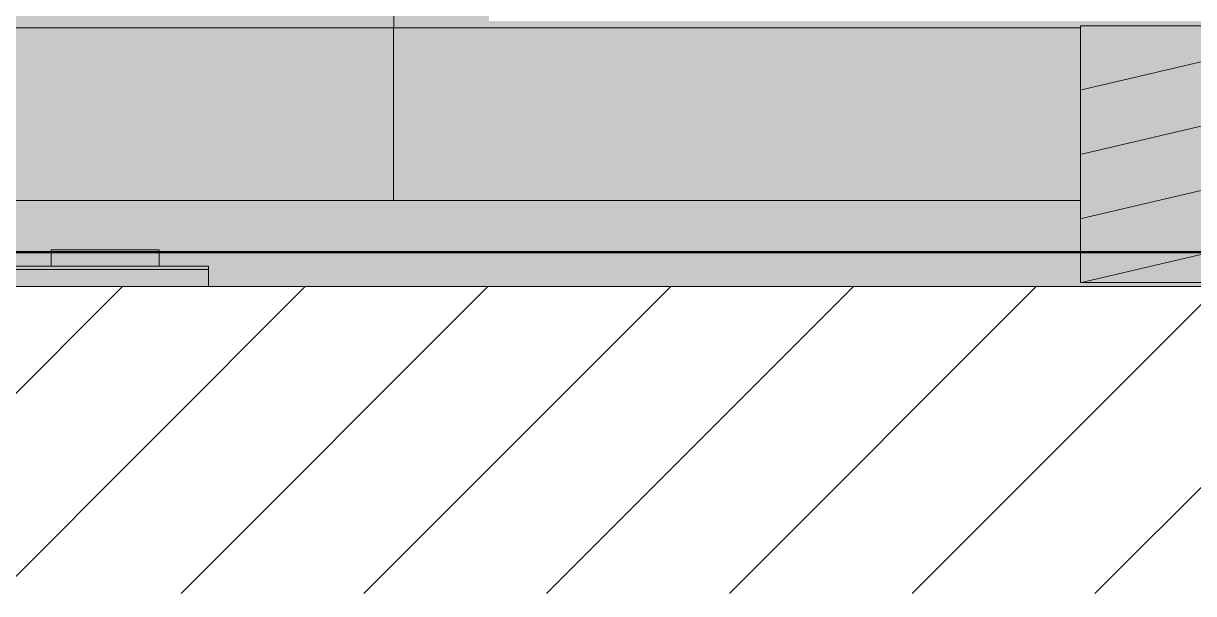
# Model space of a CAD drawing. Header units: millimetres. Extents: x -155050 to -36395, y -2753 to 7638.
# Drawn here: x -105564 to -98772, y -2731 to 577 of the extents above; entities that cross this region are included whole.
import ezdxf

# ---------------------------------------------------------------- set-up
doc = ezdxf.new("R2010")
doc.units = ezdxf.units.MM
for name, pattern in [('IMPORT-DASHED _3_', [19.05, 12.7, -6.35]), ('IMPORT-DĚLICÍ2 _2_', [15.875, 6.35, -3.175, 0, -3.175, 0, -3.175]), ('IMPORT-KANVBRDO', [20, 7, -6.5, 0, -6.5]), ('IMPORT-VODA_pitna_CARA08', [30, 7, -6.5, 0, -6.5, 7, -3]), ('IMPORT-VODVBRDO', [20, 7, -6.5, 0, -6.5])]:
    doc.linetypes.add(name, pattern=pattern)
for name, color, linetype, lineweight, true_color in [('---1 - PBS KÓTY', 7, 'Continuous', 18, 0x4c1300), ('---1 - PBS PNP-1', 1, 'Continuous', 35, 0xff0000), ('00_pL_hranice pozemku', 1, 'Continuous', 35, 0xff0000), ('00_pL_katastr-1', 150, 'Continuous', 35, 0x007fff), ('00_pL_OCHRANNE PASNO TEPLOVOD-1', 40, 'Continuous', 9, 0xffbf00), ('00_pL_přípoja voda-2', 4, 'IMPORT-VODA_pitna_CARA08', 35, 0x00ffff), ('00_pL_přípojka destova kanalizace-2', 7, 'Continuous', 35, 0x3f7f3f), ('00_pL_přípojka destova kanalizace-3', 7, 'IMPORT-DASHED _3_', 35, 0x3f7f3f), ('212_HK_situace_03_dwg-1', 40, 'Continuous', 9, 0xffbf00), ('A-FLOR-2', 7, 'Continuous', 9, 0x5200a5), ('A-WALL-1', 7, 'Continuous', 9, 0xd7d5cb), ('A-WALL-2', 7, 'Continuous', 9, 0x004080), ('A-WALL-3', 7, 'Continuous', 9, 0xdeddc7), ('A-WALL-4', 7, 'Continuous', 9, 0x787878), ('filtrační jednotka-1', 1, 'Continuous', 9, 0xff0000), ('hch kanal-1', 5, 'IMPORT-VODVBRDO', 9, 0x0000ff), ('hch kanal-2', 6, 'IMPORT-KANVBRDO', 9, 0xff00ff), ('hch kanal-3', 30, 'IMPORT-KANVBRDO', 9, 0xff7f00), ('hch oploceni-1', 7, 'IMPORT-DĚLICÍ2 _2_', 9, 0x00a5a5), ('Obrys', 2, 'Continuous', 9, 0xffff00), ('PDF7_0V - Voda návrh', 9, 'Continuous', 9, 0x808080), ('PDF7_36', 9, 'Continuous', 9, 0x808080), ('PDF7_GASNET PLYN STŘEDOTLAK', 9, 'Continuous', 9, 0x808080), ('PDF7_GASNET PLYN STŘEDOTLAK OCHRANNĚ PÁSMO', 7, 'Continuous', 9, 0xa5a552), ('PDF7_GP Budovy', 7, 'Continuous', 9, 0x260000), ('PDF7_GP Kanalizační objekty', 30, 'Continuous', 9, 0xff7f00), ('PDF7_GP Plotové linie', 7, 'Continuous', 9, 0x0052a5), ('PDF7_GP Výšky bodů', 7, 'Continuous', 9, 0x0052a5), ('PDF7_ISS CETIN Zaměřené a kótované vnitřní STP', 9, 'Continuous', 9, 0x808080), ('PDF7_ISS DEŠŤOVÁ KANALIZACE', 9, 'Continuous', 9, 0x808080), ('PDF7_ISS ELEKTRÁRNA OPATOVICE HORKOVOD', 9, 'Continuous', 9, 0x808080), ('PDF7_ISS ELEKTRÁRNA OPATOVICE TEPLOVOD', 9, 'Continuous', 9, 0x808080), ('PDF7_ISS KRÁLOVÉHRADECKÁ PROVOZNÍ SPLAŠKOVÁ KANALIZACE', 9, 'Continuous', 9, 0x808080), ('PDF7_ISS KRÁLOVÉHRADECKÁ PROVOZNÍ VODOVOD HL ŘAD', 9, 'Continuous', 9, 0x808080), ('PDF7_ISS TECHNICKÉ SLUŽBY HK VO', 9, 'Continuous', 9, 0x808080), ('PDF7_ISS ČEZ DISTRIBUCE NN NADZEMNÍ', 9, 'Continuous', 9, 0x808080), ('PDF7_ISS ČEZ DISTRIBUCE VN PODZEMNÍ', 9, 'Continuous', 9, 0x808080), ('PDF7_Slezské Předměstí_646971$0$21900', 7, 'Continuous', 9, 0x002600), ('PDF7_Slezské Předměstí_646971$0$21999', 7, 'Continuous', 9, 0x260000), ('PDF7_Slezské Předměstí_646971$0$23700', 9, 'Continuous', 9, 0x808080), ('PDF7_VÝŠKOVÉ KÓTY TERÉNU', 3, 'Continuous', 9, 0x00ff00), ('Potrubí_VZT_příslušenství-1', 7, 'Continuous', 9, 0x7f7f7f), ('Trubky-tvarovka-1', 7, 'Continuous', 9, 0x282828), ('Trubky-tvarovka-2', 7, 'Continuous', 9, 0x9da1aa), ('Vlastní 1_A-DETL-GENF-1', 9, 'Continuous', 9, 0x808080)]:
    doc.layers.add(name, color=color, linetype=linetype, lineweight=lineweight, true_color=true_color)
for name, color, linetype, lineweight in [('00_pL_KOTY', 7, 'Continuous', 9), ('00_pL_stavajici objekty', 7, 'Continuous', 50), ('2966-1_navrh dispozice stroju-HK_02_dwg-1', 7, 'Continuous', 9), ('2966-1_navrh dispozice stroju-HK_dwg-1', 7, 'Continuous', 9), ('A-DETL-THIN', 7, 'Continuous', 9), ('A-WALL', 7, 'Continuous', 9), ('HK_TEREN_SESAZENI_dwg-1', 7, 'Continuous', 9), ('Nedefinovaný_Potrubí_VZT_příslušenství', 7, 'Continuous', 9), ('Nedefinovaný_Trubky-tvarovka', 7, 'Continuous', 9), ('PDF4_Geometry', 7, 'Continuous', 9), ('PDF7_Slezské Předměstí_646971$0$404', 7, 'Continuous', 9), ('Potrubí_VZT_příslušenství', 7, 'Continuous', 9), ('Trubky-tvarovka', 7, 'Continuous', 9)]:
    doc.layers.add(name, color=color, linetype=linetype, lineweight=lineweight)

# ---------------------------------------------------------------- blocks, each defined once
blk = doc.blocks.new('Větrací tlumičová jednotka_ levá - VZT S REKUPERACI-581700-Řez 3')
at = {"layer": 'Potrubí_VZT_příslušenství-1'}
blk.add_hatch(color=256, dxfattribs=at).paths.add_polyline_path([(148250.4, -926.7), (149663.8, -926.7), (149663.8, 563.3), (144878.8, 563.3), (144878.8, -926.7), (147282.4, -926.7)])
at = {"layer": 'Potrubí_VZT_příslušenství'}
for p, q in [((144878.8, -926.7), (144878.8, 563.3)), ((149663.8, 563.3), (144878.8, 563.3)), ((146475.5, 563.3), (145715.2, 385.3)), ((149663.8, 563.3), (149663.8, -926.7)), ((144883.8, 190.8), (145644, 368.7)), ((146475.5, 190.8), (145715.2, 12.8)), ((144883.8, -181.7), (145644, -3.8)), ((146475.5, -181.7), (145715.2, -359.7)), ((144883.8, -554.2), (145644, -376.3)), ((146475.5, -554.2), (145715.2, -732.2)), ((144883.8, -926.7), (145644, -748.8)), ((144878.8, -926.7), (149663.8, -926.7))]:
    blk.add_line(p, q, dxfattribs=at)
for centre in [(145679.6, 377), (145679.6, 4.5), (145679.6, -368), (145679.6, -740.5)]:
    blk.add_circle(centre, 36.6, dxfattribs=at)
blk = doc.blocks.new('Z_PIF_UN_Tegra_Round_Iron_Cover_Wavin__nested_ - Var_-V19-Řez 3')
at = {"layer": 'Trubky-tvarovka-1'}
for points in [[(139362.4, -831), (139529, -831), (139529, -736), (138905, -736), (138905, -831), (139323.4, -831)], [(139529.5, -831), (139529.6, -831), (139529, -831)]]:
    blk.add_hatch(color=256, dxfattribs=at).paths.add_polyline_path(points)
at = {"layer": 'Trubky-tvarovka'}
for p, q in [((138903.8, -736), (138903.8, -831)), ((138903.8, -736), (139529, -736)), ((139529, -736), (139530.8, -736)), ((139530.8, -831), (139530.8, -736))]:
    blk.add_line(p, q, dxfattribs=at)
blk = doc.blocks.new('Z_PIF_UN_Tegra_Concrete_Ring_Wavin__nested_ - Var_-V20-Řez 3')
at = {"layer": 'Trubky-tvarovka-2'}
for points in [[(139068.5, -851), (139152.7, -851), (139152.7, -831), (138617.7, -831), (138617.7, -851), (139054.3, -851)], [(138910.8, -950), (139152.7, -950), (139152.7, -851), (138617.7, -851), (138617.7, -950), (138857.2, -950)], [(139559.1, -851), (139816.9, -851), (139816.9, -831), (139152.7, -831), (139152.7, -851), (139538.3, -851)], [(139816.9, -950), (139816.9, -851), (139152.7, -851), (139152.7, -950), (139814.5, -950)]]:
    blk.add_hatch(color=256, dxfattribs=at).paths.add_polyline_path(points)
at = {"layer": 'Trubky-tvarovka'}
for p, q in [((138617.3, -831), (138617.3, -851)), ((139152.7, -831), (138617.3, -831)), ((138617.3, -851), (139152.7, -851)), ((138617.3, -851), (138617.3, -950)), ((139152.7, -851), (138617.3, -851)), ((139817.3, -831), (139152.7, -831)), ((139152.7, -851), (139817.3, -851)), ((139817.3, -851), (139152.7, -851)), ((139817.3, -851), (139817.3, -831)), ((139817.3, -950), (139817.3, -851))]:
    blk.add_line(p, q, dxfattribs=at)
blk = doc.blocks.new('2966-1_navrh dispozice stroju-HK_dwg-867852-Řez 3')
at = {"layer": 'filtrační jednotka-1'}
blk.add_line((140787.7, -750), (143850.3, -750), dxfattribs=at)
at = {"layer": 'Obrys'}
for p, q in [((138905, -750), (125160.4, -750)), ((155026.4, -750), (139529.6, -750))]:
    blk.add_line(p, q, dxfattribs=at)
blk = doc.blocks.new('2966-1_navrh dispozice stroju-HK_02_dwg-876232-Řez 3')
at = {"layer": 'filtrační jednotka-1'}
for p, q in [((143860.3, -750), (140797.7, -750)), ((140797.7, -750), (143860.3, -750))]:
    blk.add_line(p, q, dxfattribs=at)
blk = doc.blocks.new('212_HK_situace_03_dwg__U41-V26-Řez 3')
at = {"layer": '00_pL_přípojka destova kanalizace-2'}
for p, q in [((139927, -750), (139527.2, -750)), ((139926.8, -750), (139536.7, -750)), ((139926.8, -750), (139626.7, -750)), ((140316.7, -750), (139926.8, -750)), ((140226.7, -750), (139926.8, -750)), ((140516.8, -750), (139927, -750))]:
    blk.add_line(p, q, dxfattribs=at)
at = {"layer": '00_pL_přípojka destova kanalizace-3'}
for p, q in [((139581, -750), (139526.9, -750)), ((139926.9, -750), (139529.1, -750)), ((140426.8, -750), (139926.9, -750))]:
    blk.add_line(p, q, dxfattribs=at)
blk = doc.blocks.new('212_HK_situace_03_dwg__ArchTick-904835-Řez 3')
at = {"layer": '---1 - PBS KÓTY'}
blk.add_line((139841.5, -750), (140853.1, -750), dxfattribs=at)
blk = doc.blocks.new('212_HK_situace_03_dwg-886969-Řez 3')
at = {"layer": '---1 - PBS KÓTY', "flags": 128}
blk.add_lwpolyline([(139597.3, -750), (140347.3, -750), (140258.2, -750)], dxfattribs=at)
at = {"layer": '---1 - PBS PNP-1'}
blk.add_line((153738.7, -750), (125771.1, -750), dxfattribs=at)
at = {"layer": '00_pL_hranice pozemku'}
blk.add_line((124050.1, -750), (155026.4, -750), dxfattribs=at)
at = {"layer": '00_pL_katastr-1'}
for p, q in [((124050.1, -750), (155026.4, -750)), ((124050.1, -750), (155026.4, -750)), ((124050.1, -750), (155026.4, -750)), ((155026.4, -750), (124050.1, -750)), ((124050.1, -750), (155026.4, -750)), ((124050.1, -750), (155026.4, -750)), ((155026.4, -750), (124050.1, -750)), ((124050.1, -750), (155026.4, -750)), ((124050.1, -750), (155026.4, -750)), ((124050.1, -750), (155026.4, -750)), ((124050.1, -750), (155026.4, -750)), ((124050.1, -750), (155026.4, -750)), ((124644.4, -750), (155026.4, -750)), ((155026.4, -750), (125825.6, -750)), ((155026.4, -750), (143839.1, -750))]:
    blk.add_line(p, q, dxfattribs=at)
at = {"layer": '00_pL_katastr-1', "flags": 128}
for points in [[(155026.4, -750), (150295.3, -750), (148608.2, -750), (127976.2, -750), (124050.1, -750)], [(124050.1, -750), (127872.1, -750), (150295.3, -750), (151681.9, -750), (155026.4, -750)], [(155026.4, -750), (125388.1, -750), (124050.1, -750)], [(124050.1, -750), (127773, -750), (151681.9, -750), (155026.4, -750)], [(124050.1, -750), (124337.2, -750), (124363.2, -750), (124388.7, -750), (126302.5, -750), (155026.4, -750)], [(155026.4, -750), (153442.5, -750), (153423.7, -750), (149311.7, -750), (145364.2, -750), (143250, -750), (124050.1, -750)], [(124337.2, -750), (126350.2, -750), (155026.4, -750)], [(155026.4, -750), (130678.4, -750), (129099.1, -750), (130699.4, -750)], [(132002.2, -750), (130716.2, -750), (130699.4, -750), (132002.2, -750), (132276.3, -750), (143839.1, -750), (155026.4, -750)], [(155026.4, -750), (131749.7, -750), (154889.9, -750)], [(155026.4, -750), (149265.7, -750), (149180.3, -750), (136611.6, -750), (135896.2, -750), (155026.4, -750)], [(155026.4, -750), (148608.2, -750), (139386, -750), (138692.5, -750), (155026.4, -750)]]:
    blk.add_lwpolyline(points, dxfattribs=at)
at = {"layer": '00_pL_KOTY', "flags": 128}
for points in [[(125805.5, -750), (125753.3, -750), (146207, -750), (146226.5, -750), (146207, -750), (150991.5, -750), (151011, -750)], [(148599.2, -750), (145946.6, -750), (143007, -750)]]:
    blk.add_lwpolyline(points, dxfattribs=at)
at = {"layer": '00_pL_OCHRANNE PASNO TEPLOVOD-1'}
for p, q in [((155026.4, -750), (124050.1, -750)), ((124050.1, -750), (155026.4, -750)), ((155026.4, -750), (124050.1, -750))]:
    blk.add_line(p, q, dxfattribs=at)
at = {"layer": '00_pL_OCHRANNE PASNO TEPLOVOD-1', "flags": 128}
blk.add_lwpolyline([(155026.4, -750), (128393.5, -750), (128393.8, -750), (129280.4, -750), (129730.8, -750)], dxfattribs=at)
at = {"layer": '00_pL_přípoja voda-2'}
for p, q in [((125052, -750), (139051.7, -750)), ((139381.5, -750), (155026.4, -750))]:
    blk.add_line(p, q, dxfattribs=at)
at = {"layer": '00_pL_přípojka destova kanalizace-2'}
blk.add_line((139529.6, -750), (144878.8, -750), dxfattribs=at)
at = {"layer": '00_pL_přípojka destova kanalizace-2', "flags": 128}
blk.add_lwpolyline([(126879.3, -750), (127236.4, -750), (138905, -750)], dxfattribs=at)
at = {"layer": '00_pL_stavajici objekty'}
for p, q in [((155026.4, -750), (124050.1, -750)), ((124050.1, -750), (155026.4, -750)), ((155026.4, -750), (124050.1, -750)), ((124050.1, -750), (155026.4, -750)), ((124050.1, -750), (155026.4, -750))]:
    blk.add_line(p, q, dxfattribs=at)
at = {"layer": 'A-FLOR-2'}
blk.add_line((155026.4, -750), (124050.1, -750), dxfattribs=at)
at = {"layer": 'PDF4_Geometry'}
for p, q in [((124050.1, -750), (155026.4, -750)), ((124050.1, -750), (155026.4, -750)), ((124050.1, -750), (155026.4, -750)), ((124050.1, -750), (155026.4, -750)), ((124858.5, -750), (155026.4, -750)), ((155026.4, -750), (126039.6, -750)), ((144053.2, -750), (155026.4, -750))]:
    blk.add_line(p, q, dxfattribs=at)
at = {"layer": 'PDF4_Geometry', "flags": 128}
for points in [[(124050.1, -750), (124551.2, -750), (124577.2, -750), (124602.7, -750), (126516.5, -750), (155026.4, -750)], [(155026.4, -750), (125602.1, -750), (124050.1, -750)], [(155026.4, -750), (153656.5, -750), (153637.8, -750), (149525.7, -750), (145578.2, -750), (143464, -750), (124050.1, -750)], [(124551.2, -750), (126564.2, -750), (155026.4, -750)], [(130913.4, -750), (129313.2, -750), (130892.4, -750), (155026.4, -750)], [(132216.2, -750), (130930.2, -750), (130913.4, -750), (132216.2, -750), (132490.3, -750), (144053.2, -750), (155026.4, -750)], [(155026.4, -750), (131963.7, -750), (155026.4, -750)], [(155026.4, -750), (136110.2, -750), (136825.6, -750), (149394.3, -750), (155026.4, -750)]]:
    blk.add_lwpolyline(points, dxfattribs=at)
at = {"layer": 'PDF4_Geometry'}
for points in [[(138766.7, -750), (138723.1, -750), (138698.2, -750), (138691.8, -750)], [(138696.5, -750), (138803.2, -750), (138894.7, -750), (138971.1, -750)], [(139115.3, -750), (138968.1, -750), (138852, -750), (138766.7, -750)], [(138802.1, -750), (138925.4, -750), (139080.8, -750), (139268.3, -750)], [(138896.5, -750), (138871.5, -750), (138860.2, -750), (138862.4, -750)], [(138862.4, -750), (138864.6, -750), (138877.4, -750), (138900.8, -750)], [(138900.8, -750), (138929.6, -750), (138975.2, -750), (139037.6, -750)], [(139617.8, -750), (139412.9, -750), (139188.6, -750), (138944.9, -750)], [(139371.6, -750), (139246.3, -750), (139110.9, -750), (138965.7, -750)], [(139015.2, -750), (139195, -750), (139357.4, -750), (139502.5, -750)], [(139037.6, -750), (139100, -750), (139174.8, -750), (139261.9, -750)], [(139611.8, -750), (139452.6, -750), (139287.1, -750), (139115.3, -750)], [(139129.1, -750), (139235.7, -750), (139359.5, -750), (139500.5, -750)], [(139585.4, -750), (139525.9, -750), (139428.7, -750), (139293.9, -750)], [(139495.8, -750), (139489.4, -750), (139504.2, -750), (139540.2, -750)], [(139570.6, -750), (139527.1, -750), (139502.1, -750), (139495.8, -750)], [(139496.3, -750), (139570.2, -750), (139614.2, -750), (139628.2, -750)], [(139500.5, -750), (139607.1, -750), (139698.7, -750), (139775.1, -750)], [(139531.3, -750), (139630.1, -750), (139705.7, -750), (139758, -750)], [(139919.2, -750), (139772.1, -750), (139655.9, -750), (139570.6, -750)], [(139628.2, -750), (139642.2, -750), (139627.9, -750), (139585.4, -750)], [(139817.2, -750), (139795.6, -750), (139727.1, -750), (139611.8, -750)], [(139700.4, -750), (139675.5, -750), (139664.1, -750), (139666.3, -750)], [(139666.3, -750), (139668.6, -750), (139681.4, -750), (139704.7, -750)], [(139704.7, -750), (139733.5, -750), (139779.1, -750), (139841.6, -750)], [(140421.8, -750), (140216.8, -750), (139992.5, -750), (139748.8, -750)], [(139758, -750), (139818.9, -750), (139838.6, -750), (139817.2, -750)], [(139819.2, -750), (139999, -750), (140161.4, -750), (140306.5, -750)], [(139841.6, -750), (139904, -750), (139978.8, -750), (140065.8, -750)], [(140415.7, -750), (140256.6, -750), (140091.1, -750), (139919.2, -750)], [(140389.3, -750), (140329.8, -750), (140232.7, -750), (140097.9, -750)], [(140335.7, -750), (140280.7, -750), (140261.4, -750), (140277.9, -750)], [(140277.9, -750), (140294.4, -750), (140352, -750), (140450.5, -750)], [(140300.3, -750), (140374.2, -750), (140418.1, -750), (140432.2, -750)], [(140335.3, -750), (140434.1, -750), (140509.6, -750), (140561.9, -750)], [(140580.2, -750), (140473.2, -750), (140391.7, -750), (140335.7, -750)], [(140432.2, -750), (140446.2, -750), (140431.9, -750), (140389.3, -750)], [(140816.4, -750), (140691, -750), (140555.7, -750), (140410.4, -750)], [(140560.1, -750), (140440.8, -750), (140411.8, -750), (140473.3, -750)], [(140621.1, -750), (140599.6, -750), (140531.1, -750), (140415.7, -750)], [(140473.3, -750), (140513.6, -750), (140577.6, -750), (140665.3, -750)], [(140561.9, -750), (140622.9, -750), (140642.6, -750), (140621.1, -750)], [(140573.8, -750), (140680.4, -750), (140804.2, -750), (140945.2, -750)], [(141019.1, -750), (140833.6, -750), (140687.2, -750), (140580.2, -750)], [(140665.3, -750), (140792.1, -750), (140937.2, -750), (141100.7, -750)], [(140818.6, -750), (140761.2, -750), (140744.4, -750), (140767.9, -750)], [(140767.9, -750), (140791.4, -750), (140861.4, -750), (140978, -750)], [(140919.9, -750), (140877.5, -750), (140843.8, -750), (140818.6, -750)], [(141100.7, -750), (141022.5, -750), (140962.2, -750), (140919.9, -750)], [(140942.2, -750), (140923.2, -750), (140932.3, -750), (140969.4, -750)], [(141093.8, -750), (141011.7, -750), (140961.1, -750), (140942.2, -750)], [(140945.2, -750), (141051.9, -750), (141143.4, -750), (141219.8, -750)], [(140969.4, -750), (141020.8, -750), (141106.3, -750), (141226, -750)], [(141183.7, -750), (141116.8, -750), (141092.8, -750), (141111.8, -750)], [(141111.8, -750), (141130.8, -750), (141191.9, -750), (141295.1, -750)], [(141511.9, -750), (141372.4, -750), (141263.1, -750), (141183.7, -750)], [(141620.3, -750), (141495, -750), (141359.7, -750), (141214.4, -750)], [(141274, -750), (141263.1, -750), (141278.6, -750), (141320.5, -750)], [(141384.7, -750), (141321.7, -750), (141284.8, -750), (141274, -750)], [(141512.7, -750), (141457, -750), (141389, -750), (141308.7, -750)], [(141320.5, -750), (141372.9, -750), (141449.7, -750), (141550.9, -750)], [(141377.8, -750), (141484.4, -750), (141608.2, -750), (141749.2, -750)], [(141670.4, -750), (141576.1, -750), (141480.8, -750), (141384.7, -750)], [(141404.8, -750), (141560.6, -750), (141680.6, -750), (141765.1, -750)], [(141495.4, -750), (141566.5, -750), (141629.8, -750), (141685.4, -750)], [(141918.8, -750), (141787, -750), (141651.4, -750), (141511.9, -750)], [(141635.5, -750), (141609.4, -750), (141568.4, -750), (141512.7, -750)], [(141517.2, -750), (141568.4, -750), (141607.7, -750), (141634.8, -750)], [(141818.8, -750), (141787.8, -750), (141699.3, -750), (141553.6, -750)], [(141634.8, -750), (141662, -750), (141674.6, -750), (141672.7, -750)], [(141672.7, -750), (141670.8, -750), (141658.4, -750), (141635.5, -750)], [(141887, -750), (141836.9, -750), (141764.7, -750), (141670.4, -750)], [(141685.4, -750), (141740.9, -750), (141795.1, -750), (141848, -750)], [(141749.2, -750), (141855.9, -750), (141947.4, -750), (142023.8, -750)], [(141765.1, -750), (141832, -750), (141850, -750), (141818.8, -750)], [(141818.2, -750), (141881.1, -750), (141918.2, -750), (141929.1, -750)], [(141848, -750), (141843.7, -750), (141853.2, -750), (141876.7, -750)], [(141876.7, -750), (141900.1, -750), (141937.7, -750), (141989.5, -750)], [(141929.1, -750), (141940.1, -750), (141926.1, -750), (141887, -750)], [(142043.6, -750), (142016.9, -750), (141975.3, -750), (141918.8, -750)], [(141984.1, -750), (141975.2, -750), (141990, -750), (142028.6, -750)], [(142082.9, -750), (142025.9, -750), (141993, -750), (141984.1, -750)], [(141989.5, -750), (142071.6, -750), (142172, -750), (142290.9, -750)], [(142028.6, -750), (142073, -750), (142131.6, -750), (142204.3, -750)], [(142081.9, -750), (142083, -750), (142070.2, -750), (142043.6, -750)], [(142304.3, -750), (142232, -750), (142157.9, -750), (142081.9, -750)], [(142204.3, -750), (142277.1, -750), (142346.9, -750), (142413.8, -750)], [(142362.3, -750), (142319.5, -750), (142272.6, -750), (142221.5, -750)], [(142290.9, -750), (142409.8, -750), (142509, -750), (142588.3, -750)], [(142509.8, -750), (142445.2, -750), (142376.7, -750), (142304.3, -750)], [(142413.8, -750), (142470.2, -750), (142502.9, -750), (142511.9, -750)], [(142511.9, -750), (142520.9, -750), (142506.6, -750), (142469, -750)], [(142670, -750), (142655.7, -750), (142602.3, -750), (142509.8, -750)], [(142588.3, -750), (142657, -750), (142684.3, -750), (142670, -750)]]:
    blk.add_open_spline(points, degree=3, dxfattribs=at)
at = {"layer": 'PDF7_0V - Voda návrh'}
for p, q in [((139072.2, -750), (138739.9, -750)), ((139537.4, -750), (139869.8, -750)), ((140202.1, -750), (140534.4, -750)), ((141400.7, -750), (141081.9, -750)), ((142129.6, -750), (141797.3, -750)), ((142594.9, -750), (142927.2, -750)), ((143259.5, -750), (143591.8, -750)), ((144458.2, -750), (144139.4, -750)), ((145187, -750), (144854.7, -750))]:
    blk.add_line(p, q, dxfattribs=at)
at = {"layer": 'PDF7_0V - Voda návrh', "flags": 128}
for points in [[(138739.8, -750), (139072.2, -750), (138540.4, -750), (137942.3, -750)], [(141797.2, -750), (142129.6, -750), (141597.9, -750), (140999.7, -750)], [(144854.6, -750), (145187, -750), (144655.3, -750), (144057.1, -750)]]:
    blk.add_lwpolyline(points, dxfattribs=at)
at = {"layer": 'PDF7_36', "flags": 128}
for points in [[(139007.2, -750), (137810.8, -750)], [(140073.6, -750), (138877.2, -750)], [(142064.8, -750), (140868.4, -750)], [(143197.5, -750), (142001.1, -750)], [(145188.9, -750), (143926, -750)], [(146321.4, -750), (145058.5, -750)]]:
    blk.add_lwpolyline(points, close=True, dxfattribs=at)
at = {"layer": 'PDF7_GASNET PLYN STŘEDOTLAK', "flags": 128}
for points in [[(139884.7, -750), (139087.1, -750)], [(141081.1, -750), (140881.7, -750), (140881.8, -750), (140483, -750), (140482.9, -750), (140283.5, -750), (140482.9, -750), (140483, -750), (140881.8, -750), (140881.7, -750)], [(140615.9, -750), (140615.9, -750)], [(140748.8, -750), (140748.8, -750)], [(142344, -750), (141479.9, -750)], [(143540.4, -750), (143274.5, -750), (143274.5, -750), (142942.2, -750), (142942.2, -750), (142676.3, -750), (142942.2, -750), (142942.2, -750), (143274.5, -750), (143274.5, -750)], [(143008.7, -750), (143008.6, -750)], [(143141.6, -750), (143141.6, -750)], [(144736.8, -750), (143872.7, -750)], [(145933.2, -750), (145667.3, -750), (145667.3, -750), (145335, -750), (145335, -750), (145069.1, -750), (145335, -750), (145335, -750), (145667.3, -750), (145667.3, -750)], [(145467.9, -750), (145467.9, -750)]]:
    blk.add_lwpolyline(points, close=True, dxfattribs=at)
at = {"layer": 'PDF7_GASNET PLYN STŘEDOTLAK OCHRANNĚ PÁSMO', "flags": 128}
for points in [[(138755.1, -750), (138954.5, -750)], [(139020.4, -750), (138821, -750)], [(139286.2, -750), (139086.8, -750)], [(139087.5, -750), (139286.9, -750)], [(139353.3, -750), (139552.7, -750)], [(139618.5, -750), (139419.2, -750)], [(140083.8, -750), (139884.4, -750), (139685, -750), (139884.4, -750)], [(139685.7, -750), (139885.1, -750), (140018, -750), (139885.1, -750)], [(140349.7, -750), (140150.3, -750)], [(140150.9, -750), (140350.3, -750)], [(140682, -750), (140482.6, -750)], [(140483.2, -750), (140682.7, -750)], [(141014.3, -750), (140748.5, -750)], [(140749.1, -750), (140948.5, -750)], [(141280.2, -750), (141080.8, -750)], [(141081.5, -750), (141280.9, -750)], [(141347.3, -750), (141546.7, -750)], [(141612.5, -750), (141413.1, -750)], [(141878.4, -750), (141679, -750)], [(141679.6, -750), (141879, -750)], [(141945.5, -750), (142144.9, -750)], [(142210.7, -750), (142011.3, -750)], [(142476.6, -750), (142277.2, -750)], [(142277.8, -750), (142477.2, -750)], [(142543.7, -750), (142743.1, -750)], [(142808.9, -750), (142609.5, -750)], [(143074.8, -750), (142875.4, -750)], [(142876, -750), (143075.4, -750)], [(143141.9, -750), (143341.3, -750)], [(143407.1, -750), (143207.7, -750)], [(143673, -750), (143473.6, -750)], [(143474.2, -750), (143673.6, -750)], [(143740.1, -750), (143939.5, -750)], [(144005.3, -750), (143805.9, -750)], [(144271.2, -750), (144071.8, -750)], [(144072.4, -750), (144271.8, -750)], [(144338.3, -750), (144604.2, -750)], [(144603.5, -750), (144404.1, -750)], [(144869.4, -750), (144670, -750)], [(144670.6, -750), (144870, -750)], [(145201.7, -750), (145002.3, -750)], [(145002.9, -750), (145202.4, -750)], [(145268.8, -750), (145468.2, -750)], [(145534, -750), (145334.6, -750)]]:
    blk.add_lwpolyline(points, close=True, dxfattribs=at)
at = {"layer": 'PDF7_GP Budovy'}
for p, q in [((124050.1, -750), (155026.4, -750)), ((155026.4, -750), (124050.1, -750)), ((124050.1, -750), (155026.4, -750)), ((155026.4, -750), (124050.1, -750))]:
    blk.add_line(p, q, dxfattribs=at)
at = {"layer": 'PDF7_GP Kanalizační objekty'}
blk.add_line((143194.2, -750), (142994.7, -750), dxfattribs=at)
at = {"layer": 'PDF7_GP Kanalizační objekty', "flags": 128}
blk.add_lwpolyline([(142795.3, -750), (143061.3, -750), (143393.5, -750), (143127.5, -750)], close=True, dxfattribs=at)
at = {"layer": 'PDF7_GP Plotové linie', "flags": 128}
blk.add_lwpolyline([(124050.1, -750), (124396.7, -750), (126457.1, -750), (128451.1, -750), (130445.1, -750), (132439, -750), (134433, -750), (136559.9, -750), (138553.9, -750), (140614.3, -750), (142608.3, -750), (144602.2, -750), (146596.2, -750), (148789.6, -750), (150783.6, -750), (152777.5, -750), (154771.5, -750), (155026.4, -750)], dxfattribs=at)
at = {"layer": 'PDF7_GP Výšky bodů', "flags": 128}
for points in [[(139270.8, -750), (139403.7, -750), (139204.4, -750), (139270.8, -750), (139270.8, -750), (139204.4, -750), (139138, -750), (139071.5, -750), (139005, -750), (139005, -750), (139005, -750)], [(139204.5, -750), (139536.7, -750), (139270.9, -750), (139403.9, -750)], [(139736.3, -750), (139802.7, -750), (139869.2, -750), (139536.9, -750)], [(139736.4, -750), (140002.2, -750), (139736.3, -750), (139869.3, -750)], [(140204.7, -750), (140337.7, -750), (140138.3, -750), (140138.3, -750), (140138.3, -750), (140071.9, -750), (140005.4, -750), (139938.9, -750), (139938.9, -750), (139938.9, -750)], [(140138.4, -750), (140470.7, -750), (140138.4, -750), (140271.3, -750)], [(140670.2, -750), (140736.7, -750), (140470.9, -750)], [(141131.8, -750), (141198.3, -750), (141065.4, -750), (141065.4, -750), (140999, -750), (140932.5, -750), (140866.1, -750), (140866, -750), (140799.6, -750), (140799.6, -750), (140866, -750)], [(141065.5, -750), (141397.8, -750), (141065.5, -750), (141198.5, -750)], [(141530.8, -750), (141597.3, -750), (141663.8, -750), (141331.5, -750)], [(141863.2, -750), (141796.7, -750), (141663.8, -750), (141730.3, -750), (141730.3, -750), (141730.3, -750), (141663.9, -750), (141597.4, -750), (141531, -750), (141464.5, -750), (141464.5, -750), (141530.9, -750)], [(142261.7, -750), (142328.2, -750), (142195.3, -750), (142195.3, -750), (142195.4, -750), (142128.9, -750), (142062.4, -750), (141996, -750), (141929.5, -750), (141995.9, -750), (141995.9, -750)], [(142195.4, -750), (142527.7, -750), (142195.4, -750), (142328.4, -750)], [(142727.2, -750), (142793.7, -750), (142527.9, -750)], [(142928.1, -750), (142994.6, -750), (142795.2, -750), (142861.7, -750), (142795.2, -750), (142728.8, -750), (142662.3, -750), (142662.3, -750), (142595.8, -750), (142595.8, -750), (142662.2, -750)], [(142993.2, -750), (142926.6, -750), (142793.8, -750), (142860.2, -750), (142860.2, -750), (142860.3, -750), (142860.3, -750), (142793.8, -750), (142727.4, -750), (142660.9, -750), (142660.9, -750), (142660.8, -750)], [(143061.1, -750), (143194, -750), (142994.6, -750), (143061.1, -750), (143061.1, -750), (142994.7, -750), (142994.7, -750), (142928.2, -750), (142861.8, -750), (142795.3, -750), (142795.3, -750), (142795.3, -750)], [(143393.6, -750), (143327.1, -750), (143260.7, -750), (143260.6, -750), (143260.6, -750), (143327.1, -750), (143327.1, -750), (143393.5, -750), (143460, -750), (143460, -750), (143460, -750), (143393.6, -750), (143327.2, -750), (143260.7, -750), (143194.2, -750), (143127.8, -750), (143127.7, -750)], [(143526.5, -750), (143593, -750), (143659.5, -750), (143327.2, -750)]]:
    blk.add_lwpolyline(points, dxfattribs=at)
blk.add_lwpolyline([(140936.1, -750), (140869.6, -750), (140803.2, -750), (140736.7, -750), (140670.3, -750), (140603.8, -750), (140603.9, -750), (140603.9, -750), (140670.3, -750), (140736.8, -750), (140803.3, -750), (140869.7, -750), (140936.1, -750)], close=True, dxfattribs=at)
at = {"layer": 'PDF7_ISS CETIN Zaměřené a kótované vnitřní STP'}
for p, q in [((139341.8, -750), (139064.4, -750)), ((139064.4, -750), (139341.8, -750)), ((139323.8, -750), (139596.8, -750)), ((139596.8, -750), (139323.8, -750)), ((139596.8, -750), (139874.2, -750)), ((139874.2, -750), (139596.8, -750)), ((140132.3, -750), (139855, -750)), ((139855, -750), (140132.3, -750)), ((140870.5, -750), (140593.2, -750)), ((140593.2, -750), (140870.5, -750)), ((140852.6, -750), (141125.6, -750)), ((141125.6, -750), (140852.6, -750)), ((141125.6, -750), (141402.9, -750)), ((141402.9, -750), (141125.6, -750)), ((141661.1, -750), (141383.7, -750)), ((141383.7, -750), (141661.1, -750)), ((142399.3, -750), (142121.9, -750)), ((142121.9, -750), (142399.3, -750)), ((142381.4, -750), (142654.4, -750)), ((142654.4, -750), (142381.4, -750)), ((142654.4, -750), (142931.7, -750)), ((142931.7, -750), (142654.4, -750)), ((143189.9, -750), (142912.5, -750)), ((142912.5, -750), (143189.9, -750)), ((143928.1, -750), (143650.7, -750)), ((143650.7, -750), (143928.1, -750)), ((143910.2, -750), (144183.1, -750)), ((144183.1, -750), (143910.2, -750)), ((144183.1, -750), (144460.5, -750)), ((144460.5, -750), (144183.1, -750)), ((144718.6, -750), (144441.3, -750)), ((144441.3, -750), (144718.6, -750)), ((145456.9, -750), (145179.5, -750)), ((145179.5, -750), (145456.9, -750)), ((145716.3, -750), (145438.9, -750)), ((145438.9, -750), (145716.3, -750))]:
    blk.add_line(p, q, dxfattribs=at)
at = {"layer": 'PDF7_ISS CETIN Zaměřené a kótované vnitřní STP', "flags": 128}
for points in [[(138825.2, -750), (138227.1, -750)], [(139357, -750), (138825.3, -750)], [(140354, -750), (139755.8, -750)], [(140885.7, -750), (140354, -750)], [(141882.7, -750), (141284.5, -750)], [(142414.4, -750), (141882.7, -750)], [(143411.4, -750), (142813.2, -750)], [(143943.2, -750), (143411.4, -750)], [(144940.1, -750), (144341.9, -750)], [(145471.9, -750), (144940.1, -750)]]:
    blk.add_lwpolyline(points, close=True, dxfattribs=at)
at = {"layer": 'PDF7_ISS DEŠŤOVÁ KANALIZACE'}
for p, q in [((139874.3, -750), (138744.3, -750)), ((138966.2, -750), (138751, -750)), ((138866.8, -750), (138932.9, -750)), ((139207.6, -750), (138876.1, -750)), ((139198.1, -750), (139264.2, -750)), ((139539, -750), (139207.4, -750)), ((140071.3, -750), (139340.2, -750)), ((139462.9, -750), (139595.5, -750)), ((139870.3, -750), (139538.7, -750)), ((139794.2, -750), (139926.8, -750)), ((141513.6, -750), (141345.6, -750)), ((143064.6, -750), (141934.7, -750)), ((144770.6, -750), (144602.6, -750)), ((147119, -750), (145191.5, -750))]:
    blk.add_line(p, q, dxfattribs=at)
at = {"layer": 'PDF7_ISS DEŠŤOVÁ KANALIZACE', "flags": 128}
for points in [[(138905, -750), (138797.7, -750), (138905, -750)], [(138866.2, -750), (139065.5, -750), (139198.5, -750)], [(139131.8, -750), (139065.5, -750), (138999.1, -750)], [(139197.5, -750), (139396.8, -750), (139529.8, -750)], [(139463.1, -750), (139396.8, -750), (139330.4, -750)], [(140520.5, -750), (140193.5, -750), (139526.9, -750)], [(139529.6, -750), (139728.1, -750), (139861.1, -750)], [(139794.4, -750), (139728.1, -750), (139661.7, -750)], [(140339.5, -750), (140937.7, -750), (141336.5, -750)], [(141137.1, -750), (141004.2, -750), (141137, -750)], [(143596.3, -750), (144128, -750), (144526.8, -750)], [(144393.9, -750), (144194.5, -750), (144393.9, -750)]]:
    blk.add_lwpolyline(points, dxfattribs=at)
at = {"layer": 'PDF7_ISS ELEKTRÁRNA OPATOVICE HORKOVOD', "flags": 128}
for points in [[(139185.7, -750), (138986.3, -750), (139385.1, -750), (139850.3, -750), (139650.9, -750), (139850.3, -750), (139385.1, -750), (138986.3, -750)], [(139185.7, -750), (138986.3, -750)], [(139318.6, -750), (139318.6, -750), (139318.6, -750), (139318.6, -750)], [(139451.5, -750), (139451.6, -750), (139451.6, -750), (139451.6, -750)], [(139651, -750), (139850.3, -750)], [(140448.5, -750), (140182.7, -750)], [(140913.8, -750), (140647.9, -750)], [(141445.5, -750), (141246.1, -750), (141711.4, -750), (142110.2, -750), (141910.7, -750), (142110.2, -750), (141711.4, -750), (141246.1, -750)], [(141445.5, -750), (141246.1, -750)], [(141644.9, -750), (141644.9, -750), (141644.9, -750), (141644.9, -750)], [(141777.8, -750), (141777.8, -750), (141777.9, -750), (141777.8, -750)], [(141910.8, -750), (142110.2, -750)], [(142708.3, -750), (142509, -750)], [(143173.6, -750), (142974.2, -750)], [(143771.8, -750), (143572.4, -750), (143971.2, -750), (144436.4, -750), (144237, -750), (144436.4, -750), (143971.2, -750), (143572.4, -750)], [(143771.8, -750), (143572.4, -750)], [(143904.7, -750), (143904.7, -750), (143904.7, -750), (143904.7, -750)], [(144037.6, -750), (144037.6, -750), (144037.7, -750), (144037.6, -750)], [(144237.1, -750), (144436.4, -750)], [(145034.6, -750), (144768.8, -750)], [(145499.9, -750), (145234, -750)]]:
    blk.add_lwpolyline(points, close=True, dxfattribs=at)
at = {"layer": 'PDF7_ISS ELEKTRÁRNA OPATOVICE TEPLOVOD', "flags": 128}
for points in [[(139425.7, -750), (138561.8, -750)], [(139956.1, -750), (139824.4, -750), (139959.8, -750), (139824.4, -750), (140224.4, -750), (140623.1, -750), (140224.4, -750), (139824.4, -750)], [(140221.9, -750), (140224.4, -750), (140225.6, -750), (140224.4, -750)], [(140487.7, -750), (140623.1, -750), (140425, -750), (140623.1, -750)], [(141819.2, -750), (141021.8, -750)], [(142416.1, -750), (142218, -750), (142419.8, -750), (142218, -750), (142616.7, -750), (143081.9, -750), (142616.7, -750), (142218, -750)], [(142615.5, -750), (142616.7, -750), (142619.2, -750), (142616.7, -750)], [(142881.3, -750), (143081.9, -750), (142885, -750), (143081.9, -750)], [(144279.3, -750), (143415.4, -750)], [(144809.7, -750), (144611.6, -750), (144812.2, -750), (144611.6, -750), (145010.3, -750), (145475.5, -750), (145010.3, -750), (144611.6, -750)], [(145009, -750), (145010.3, -750), (145011.5, -750), (145010.3, -750)], [(145274.9, -750), (145475.5, -750), (145277.3, -750), (145475.5, -750)]]:
    blk.add_lwpolyline(points, close=True, dxfattribs=at)
at = {"layer": 'PDF7_ISS KRÁLOVÉHRADECKÁ PROVOZNÍ SPLAŠKOVÁ KANALIZACE'}
for p, q in [((138864.8, -750), (138764.8, -750)), ((138764.8, -750), (138864.8, -750)), ((139396.6, -750), (139296.6, -750)), ((139296.6, -750), (139396.6, -750)), ((141324.2, -750), (141224.2, -750)), ((141224.2, -750), (141324.2, -750)), ((141789.5, -750), (141689.5, -750)), ((141689.5, -750), (141789.5, -750)), ((143717, -750), (143617, -750)), ((143617, -750), (143717, -750)), ((144182.3, -750), (144082.3, -750)), ((144082.3, -750), (144182.3, -750))]:
    blk.add_line(p, q, dxfattribs=at)
at = {"layer": 'PDF7_ISS KRÁLOVÉHRADECKÁ PROVOZNÍ SPLAŠKOVÁ KANALIZACE', "flags": 128}
for points in [[(138490, -750), (138888.8, -750), (139221.1, -750), (138888.8, -750)], [(139686.3, -750), (140550.4, -750)], [(140882.7, -750), (141348, -750), (141613.9, -750), (141348, -750)], [(142079.1, -750), (142943.2, -750)], [(143342, -750), (143740.8, -750), (144006.6, -750), (143740.8, -750)], [(144538.4, -750), (145335.9, -750)]]:
    blk.add_lwpolyline(points, close=True, dxfattribs=at)
at = {"layer": 'PDF7_ISS KRÁLOVÉHRADECKÁ PROVOZNÍ VODOVOD HL ŘAD'}
for p, q in [((139758.7, -750), (139567.6, -750)), ((139567.6, -750), (139758.7, -750)), ((142151.6, -750), (141960.5, -750)), ((141960.5, -750), (142151.6, -750)), ((144544.5, -750), (144353.4, -750)), ((144353.4, -750), (144544.5, -750))]:
    blk.add_line(p, q, dxfattribs=at)
at = {"layer": 'PDF7_ISS KRÁLOVÉHRADECKÁ PROVOZNÍ VODOVOD HL ŘAD', "flags": 128}
for points in [[(139090.2, -750), (138890.8, -750), (139289.6, -750), (139754.8, -750), (139289.6, -750), (138890.8, -750)], [(139090.2, -750), (138890.8, -750)], [(140087.2, -750), (140951.2, -750)], [(141549.5, -750), (141283.6, -750), (141682.4, -750), (142147.6, -750), (141682.4, -750), (141283.6, -750)], [(141549.4, -750), (141283.6, -750)], [(142480, -750), (143344, -750)], [(143942.3, -750), (143676.4, -750), (144141.6, -750), (144540.4, -750), (144141.6, -750), (143676.4, -750)], [(143942.2, -750), (143676.4, -750)], [(144939.2, -750), (145736.8, -750)]]:
    blk.add_lwpolyline(points, close=True, dxfattribs=at)
at = {"layer": 'PDF7_ISS TECHNICKÉ SLUŽBY HK VO', "flags": 128}
for points in [[(155026.4, -750), (124933.8, -750), (124050.1, -750)], [(124050.1, -750), (125133.4, -750), (155026.4, -750)]]:
    blk.add_lwpolyline(points, dxfattribs=at)
for points in [[(140154, -750), (138359.4, -750)], [(142480.3, -750), (140685.7, -750)], [(144873.1, -750), (143078.5, -750)], [(147199.4, -750), (145404.8, -750)]]:
    blk.add_lwpolyline(points, close=True, dxfattribs=at)
at = {"layer": 'PDF7_ISS ČEZ DISTRIBUCE NN NADZEMNÍ', "flags": 128}
for points in [[(138888.1, -750), (138755.2, -750)], [(139286.9, -750), (139021, -750)], [(139619.1, -750), (140483.2, -750)], [(140483.3, -750), (139619.3, -750)], [(140283.9, -750), (140416.8, -750), (140018, -750), (139818.6, -750), (139818.6, -750), (139685.7, -750), (139818.6, -750), (139818.6, -750), (140018, -750), (140416.8, -750)], [(140283.8, -750), (140416.8, -750)], [(141081.5, -750), (140815.6, -750)], [(141280.9, -750), (141214.4, -750)], [(141679.6, -750), (141413.8, -750)], [(142011.9, -750), (142876, -750)], [(142876.1, -750), (142012, -750)], [(142676.7, -750), (142809.6, -750), (142477.2, -750), (142211.3, -750), (142211.4, -750), (142078.4, -750), (142211.4, -750), (142211.3, -750), (142477.2, -750), (142809.6, -750)], [(142676.6, -750), (142809.6, -750)], [(143474.2, -750), (143208.4, -750)], [(143740.1, -750), (143607.1, -750)], [(144072.4, -750), (143873, -750)], [(144471.2, -750), (145268.7, -750)], [(145268.9, -750), (144471.3, -750)], [(145135.9, -750), (145202.3, -750), (144870, -750), (144604.1, -750), (144604.1, -750), (144537.7, -750), (144604.1, -750), (144604.1, -750), (144870, -750), (145202.3, -750)], [(145135.8, -750), (145202.3, -750)]]:
    blk.add_lwpolyline(points, close=True, dxfattribs=at)
at = {"layer": 'PDF7_ISS ČEZ DISTRIBUCE VN PODZEMNÍ', "flags": 128}
for points in [[(139419.3, -750), (139552.2, -750), (139219.8, -750), (138953.9, -750), (138954, -750), (138821, -750), (138954, -750), (138953.9, -750), (139219.8, -750), (139552.2, -750)], [(139286.3, -750), (139419.2, -750), (139552.2, -750), (139419.2, -750), (139552.2, -750), (139419.2, -750)], [(139352.8, -750), (139419.2, -750)], [(140815, -750), (139951, -750)], [(141878.5, -750), (141944.9, -750), (141612.6, -750), (141346.7, -750), (141346.7, -750), (141280.3, -750), (141346.7, -750), (141346.7, -750), (141612.6, -750), (141944.9, -750)], [(141745.5, -750), (141878.5, -750)], [(141745.6, -750), (141878.5, -750), (141944.9, -750), (141878.4, -750), (141944.9, -750), (141878.5, -750)], [(144204.8, -750), (143407.2, -750), (142410.2, -750), (143407.2, -750)], [(145201.8, -750), (145334.7, -750), (145002.4, -750), (144736.5, -750), (144736.5, -750), (144603.6, -750), (144736.5, -750), (144736.5, -750), (145002.4, -750), (145334.7, -750)], [(145068.8, -750), (145201.8, -750)], [(145068.9, -750), (145201.8, -750), (145334.7, -750), (145201.7, -750), (145334.7, -750), (145201.8, -750)]]:
    blk.add_lwpolyline(points, close=True, dxfattribs=at)
at = {"layer": 'PDF7_Slezské Předměstí_646971$0$21900'}
blk.add_line((124050.1, -750), (155026.4, -750), dxfattribs=at)
blk.add_line((124050.1, -750), (155026.4, -750), dxfattribs=at)
blk.add_line((124050.1, -750), (155026.4, -750), dxfattribs=at)
at = {"layer": 'PDF7_Slezské Předměstí_646971$0$21900', "flags": 128}
for points in [[(155026.4, -750), (151783.1, -750), (127922, -750), (124050.1, -750)], [(124050.1, -750), (127988.1, -750), (150453.5, -750), (155026.4, -750)], [(155026.4, -750), (138819.7, -750), (124050.1, -750)], [(124563.9, -750), (126557.8, -750), (155026.4, -750)], [(155026.4, -750), (126493.3, -750), (124632.3, -750)], [(148725.1, -750), (139484.5, -750), (138819.7, -750)]]:
    blk.add_lwpolyline(points, dxfattribs=at)
at = {"layer": 'PDF7_Slezské Předměstí_646971$0$21999'}
blk.add_line((124050.1, -750), (155026.4, -750), dxfattribs=at)
at = {"layer": 'PDF7_Slezské Předměstí_646971$0$21999', "flags": 128}
blk.add_lwpolyline([(155026.4, -750), (148725.1, -750), (128120.7, -750), (124050.1, -750)], dxfattribs=at)
at = {"layer": 'PDF7_Slezské Předměstí_646971$0$23700', "flags": 128}
for points in [[(155026.4, -750), (133270.3, -750), (124962.1, -750), (124962.7, -750)], [(124962.7, -750), (126225.5, -750), (126225.4, -750), (133337.1, -750), (155026.4, -750)]]:
    blk.add_lwpolyline(points, dxfattribs=at)
at = {"layer": 'PDF7_Slezské Předměstí_646971$0$404'}
blk.add_line((141384.7, -750), (141052.3, -750), dxfattribs=at)
at = {"layer": 'PDF7_VÝŠKOVÉ KÓTY TERÉNU', "flags": 128}
blk.add_lwpolyline([(155026.4, -750), (153830.4, -750), (152168.8, -750), (150174.8, -750), (148114.3, -750), (146120.4, -750), (144126.4, -750), (142132.4, -750), (140470.8, -750), (138410.3, -750), (136416.4, -750), (134356, -750), (132362, -750), (130301.6, -750), (130302.1, -750), (130302.8, -750), (130236.9, -750), (130237.6, -750), (130238.1, -750)], dxfattribs=at)
for name in ['212_HK_situace_03_dwg__U41-V26-Řez 3', '212_HK_situace_03_dwg__ArchTick-904835-Řez 3']:
    blk.add_blockref(name, (0, 0))
blk = doc.blocks.new('HK_TEREN_SESAZENI_dwg_fgvzhj-918100-Řez 3')
at = {"layer": 'hch kanal-1'}
for p, q in [((125160.4, -750), (138905, -750)), ((139529.6, -750), (144878.8, -750))]:
    blk.add_line(p, q, dxfattribs=at)
at = {"layer": 'hch kanal-1', "flags": 128}
blk.add_lwpolyline([(132239.4, -750), (133521.7, -750), (155026.4, -750)], dxfattribs=at)
at = {"layer": 'hch kanal-2'}
for p, q in [((153210, -750), (130797, -750)), ((155026.4, -750), (131987.9, -750))]:
    blk.add_line(p, q, dxfattribs=at)
at = {"layer": 'hch kanal-3'}
blk.add_line((139529.6, -750), (140357.9, -750), dxfattribs=at)
at = {"layer": 'hch kanal-3', "flags": 128}
blk.add_lwpolyline([(124050.1, -750), (131480.6, -750), (130797, -750), (129823.2, -750), (138905, -750)], dxfattribs=at)
at = {"layer": 'hch oploceni-1', "flags": 128}
blk.add_lwpolyline([(155026.4, -750), (151695.5, -750), (143556, -750), (143914.1, -750)], dxfattribs=at)
blk = doc.blocks.new('HK_TEREN_SESAZENI_dwg-918098-Řez 3')
blk.add_blockref('HK_TEREN_SESAZENI_dwg_fgvzhj-918100-Řez 3', (0, 0))

msp = doc.modelspace()

# ---------------------------------------------------------------- hatches: boundary and pattern name
at = {"layer": 'A-WALL-1'}
for points in [[(-104768.4, -450), (-103416.3, -450), (-103416.3, 550), (-106416.3, 550), (-106416.3, -450), (-105252.4, -450)], [(-103416.3, -450), (-99427.9, -450), (-99427.9, 550), (-103416.3, 550), (-103416.3, -391.5)]]:
    msp.add_hatch(color=256, dxfattribs=at).paths.add_polyline_path(points)
at = {"layer": 'A-WALL-2'}
msp.add_hatch(color=256, dxfattribs=at).paths.add_polyline_path([(-106411.3, 550), (-103413.8, 550), (-103413.8, 1700), (-106411.3, 1700), (-106411.3, 555.1)])
h = msp.add_hatch(color=256, dxfattribs=at)
h.paths.add_polyline_path([(-103413.8, 550), (-99427.9, 550), (-99427.9, 563.3), (-97316.3, 563.3), (-97316.3, 1700), (-103413.8, 1700), (-103413.8, 593.5)])
h.paths.add_polyline_path([(-101380.4, 589.8), (-102861.3, 589.8), (-102861.3, 1600), (-97861.3, 1600), (-97861.3, 589.8), (-101138.4, 589.8)])
at = {"layer": 'A-WALL-3'}
h = msp.add_hatch(color=256, dxfattribs=at)
h.paths.add_polyline_path([(-118877.7, -750), (-118327.7, -750), (-118327.7, -450), (-118877.7, -450)])
h.paths.add_polyline_path([(-90974.3, -750), (-90966.3, -750), (-90966.3, -450), (-91494.9, -450), (-91494.9, -750), (-91095.3, -750)])
h.paths.add_polyline_path([(-118227.7, -750), (-105401.7, -750), (-105401.7, -736), (-104777.1, -736), (-104777.1, -750), (-99427.9, -750), (-99427.9, -450), (-118227.7, -450), (-118227.7, -699.3)])
h.paths.add_polyline_path([(-93525.3, -750), (-93525.3, -600.8), (-94171.3, -600.8), (-94171.3, -450), (-94642.9, -450), (-94642.9, -750), (-93636.3, -750)])
h.paths.add_polyline_path([(-93021.3, -600), (-91594.9, -600), (-91594.9, -450), (-93021.3, -450), (-93021.3, -585.8)])
at = {"layer": 'A-WALL-4'}
h = msp.add_hatch(color=256, dxfattribs=at)
h.paths.add_polyline_path([(-112028.5, -950), (-105689, -950), (-105689, -831), (-105401.7, -831), (-105401.7, -750), (-119146.3, -750), (-119146.3, -831), (-118859.6, -831), (-118859.6, -950), (-112270.5, -950)])
h.paths.add_polyline_path([(-94120.3, -950), (-93675.3, -950), (-93675.3, -750), (-94642.9, -750), (-94642.9, -926.7), (-99427.9, -926.7), (-99427.9, -750), (-104777.1, -750), (-104776.6, -831), (-104489.8, -831), (-104489.8, -950), (-94642.9, -950)])
at = {"layer": 'Vlastní 1_A-DETL-GENF-1'}
h = msp.add_hatch(dxfattribs=at)
h.set_pattern_fill('FP_2', color=256, style=0, pattern_type=2)
h.set_pattern_definition([(45, (-107520.7, -300), (-530.33, 530.33), [])])
h.paths.add_polyline_path([(-120256.6, -2731), (-89280.3, -2731), (-89280.3, -950), (-120256.6, -950), (-120256.6, -2238.4)])

# ---------------------------------------------------------------- linework, layer by layer
at = {"layer": 'A-DETL-THIN'}
msp.add_line((-89280.3, -950), (-120256.6, -950), dxfattribs=at)
at = {"layer": 'A-WALL'}
for p, q in [((-103413.8, 1700), (-103413.8, 550)), ((-118227.7, 550), (-99427.9, 550)), ((-103416.3, 550), (-103416.3, -450)), ((-103416.3, -450), (-103416.3, 550)), ((-118227.7, -450), (-103416.3, -450)), ((-103416.3, -450), (-99427.9, -450)), ((-105401.7, -750), (-119146.3, -750)), ((-99427.9, -750), (-104777.1, -750))]:
    msp.add_line(p, q, dxfattribs=at)

# ---------------------------------------------------------------- block references
at = {"layer": '212_HK_situace_03_dwg-1'}
msp.add_blockref('212_HK_situace_03_dwg-886969-Řez 3', (-244306.7, 0), dxfattribs=at)
at = {"layer": '2966-1_navrh dispozice stroju-HK_02_dwg-1'}
msp.add_blockref('2966-1_navrh dispozice stroju-HK_02_dwg-876232-Řez 3', (-244306.7, 0), dxfattribs=at)
at = {"layer": '2966-1_navrh dispozice stroju-HK_dwg-1'}
msp.add_blockref('2966-1_navrh dispozice stroju-HK_dwg-867852-Řez 3', (-244306.7, 0), dxfattribs=at)
at = {"layer": 'HK_TEREN_SESAZENI_dwg-1'}
msp.add_blockref('HK_TEREN_SESAZENI_dwg-918098-Řez 3', (-244306.7, 0), dxfattribs=at)
at = {"layer": 'Nedefinovaný_Potrubí_VZT_příslušenství'}
msp.add_blockref('Větrací tlumičová jednotka_ levá - VZT S REKUPERACI-581700-Řez 3', (-244306.7, 0), dxfattribs=at)
at = {"layer": 'Nedefinovaný_Trubky-tvarovka'}
for name in ['Z_PIF_UN_Tegra_Round_Iron_Cover_Wavin__nested_ - Var_-V19-Řez 3', 'Z_PIF_UN_Tegra_Concrete_Ring_Wavin__nested_ - Var_-V20-Řez 3']:
    msp.add_blockref(name, (-244306.7, 0), dxfattribs=at)

doc.saveas('drawing.dxf')
